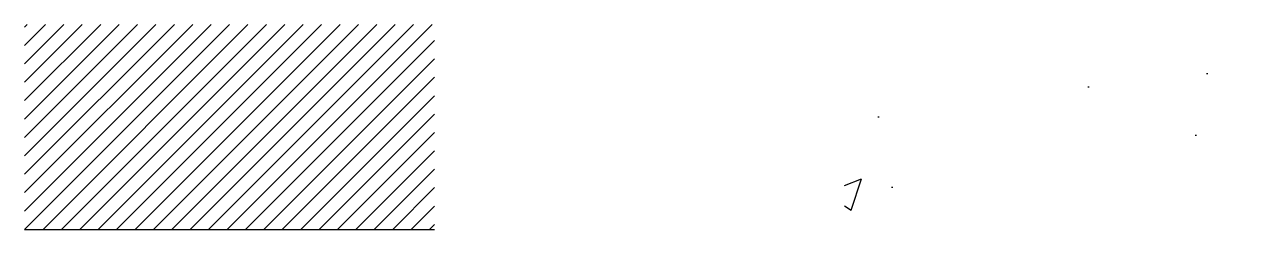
# Model space of a CAD drawing. Header units: metres. Extents: x 0 to 300, y 0 to 50.
import ezdxf

# ---------------------------------------------------------------- set-up
doc = ezdxf.new("R2010")
doc.units = ezdxf.units.M

msp = doc.modelspace()

# ---------------------------------------------------------------- hatches: boundary and pattern name
h = msp.add_hatch()
h.set_pattern_fill('ANSI31')
h.paths.add_polyline_path([(0, 0), (100, 0), (100, 50), (0, 50)])
h = msp.add_hatch()
h.set_pattern_fill('AR-CONC', scale=0.5)
h.paths.add_polyline_path([(200, 0), (300, 0), (300, 50), (200, 50)])

# ---------------------------------------------------------------- linework, layer by layer
msp.add_line((0, 0), (100, 0))

doc.saveas('drawing.dxf')
